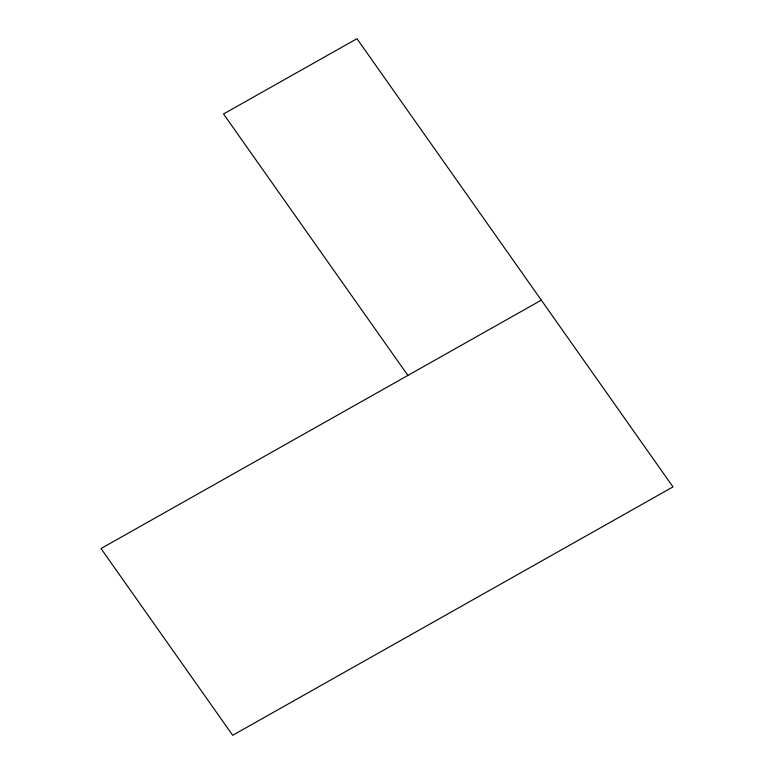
<?xml version="1.0" encoding="UTF-8"?>
<svg xmlns="http://www.w3.org/2000/svg" width="774" height="774" viewBox="0 0 774 774"><rect width="100%" height="100%" fill="white"/><g stroke="black" fill="none" stroke-linecap="round" stroke-linejoin="round"><path stroke-width="1.16" d="M541.316 300.157L101.007 548.543L232.684 735.3L672.993 486.904L356.969 38.7L223.541 113.972L407.888 375.429"/></g></svg>
